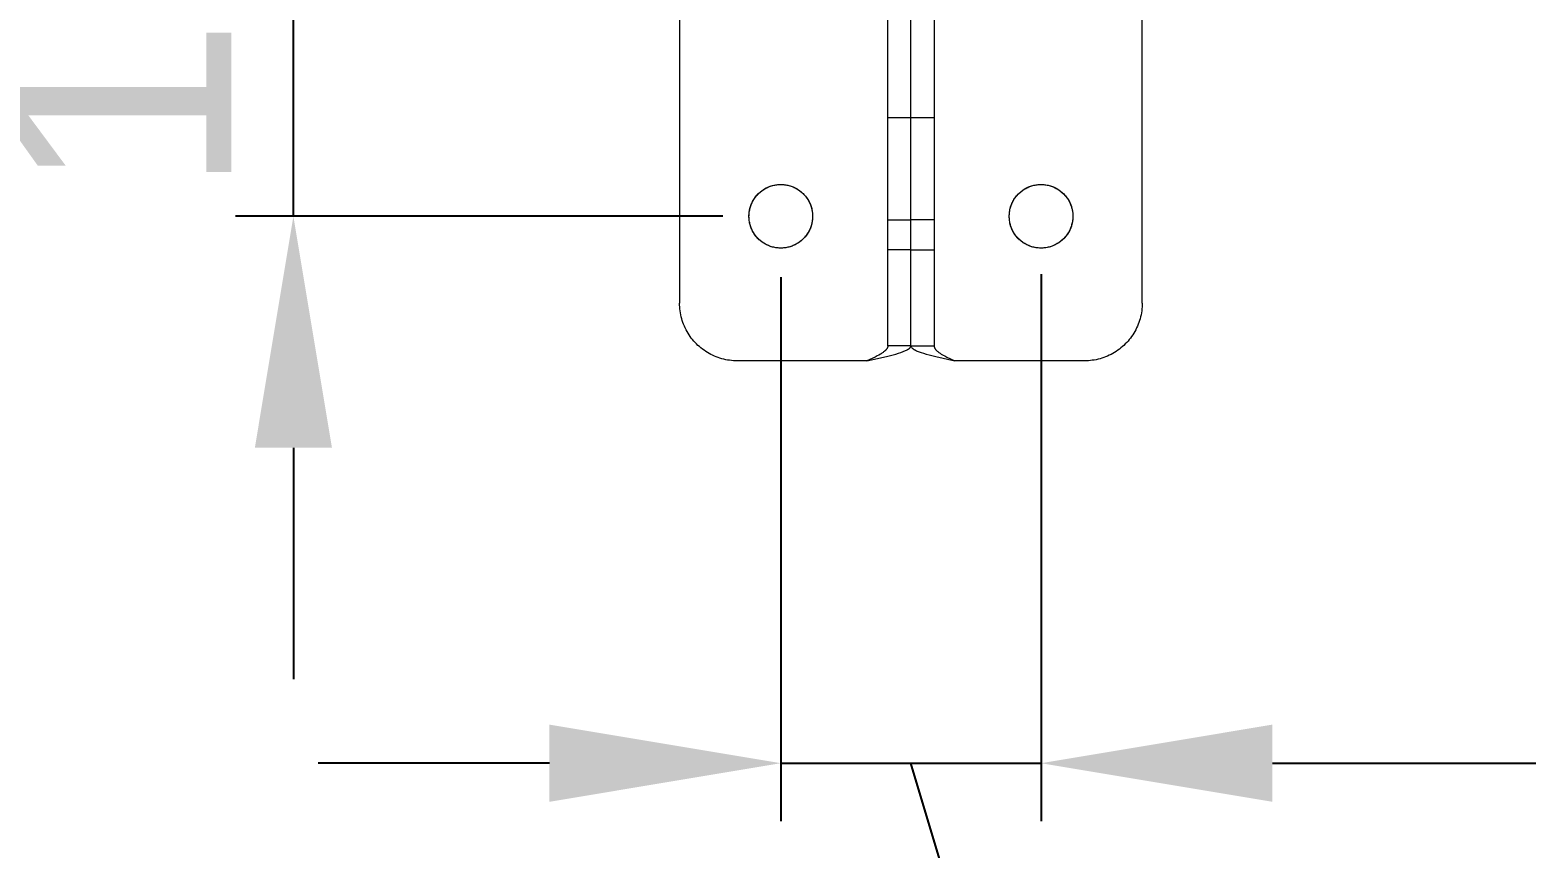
# Model space of a CAD drawing. Header units: millimetres. Extents: x -244 to 4312, y 246 to 2799.
# Drawn here: x 152.7 to 411.4, y 2056.4 to 2197.8 of the extents above; entities that cross this region are included whole.
import ezdxf

# ---------------------------------------------------------------- set-up
doc = ezdxf.new("R2010")
doc.units = ezdxf.units.MM
doc.layers.add('ZANO_R', color=7, linetype='Continuous', lineweight=0)
doc.layers.add('ZANO_W', color=1, linetype='Continuous', lineweight=0)
doc.styles.add('Arial', font='arial.ttf')
doc.styles.get("Standard").update_dxf_attribs({"font": 'ARIALUNI.TTF'})
doc.dimstyles.new('pl i ang', dxfattribs={"dimtxt": 50, "dimasz": 50, "dimexe": 1.25, "dimexo": 0.625, "dimgap": 10, "dimtad": 1, "dimtoh": 1, "dimtxsty": 'Standard', "dimcen": 2.5, "dimclrd": 1, "dimclre": 1, "dimclrt": 1, "dimadec": 0, "dimazin": 0, "dimtfac": 1, "dimtmove": 0, "dimatfit": 3, "dimfxl": 1, "dimarcsym": 1})

# ---------------------------------------------------------------- blocks, each defined once
blk = doc.blocks.new('*D434')
at = {"layer": 'ZANO_W', "color": 1, "lineweight": -2}
for p, q in [((282.5, 2155.09), (282.5, 2061.04)), ((327.5, 2155.09), (327.5, 2061.04)), ((242.5, 2071.04), (202.5, 2071.04)), ((282.5, 2071.04), (327.5, 2071.04)), ((330.81, 1985.02), (305, 2071.04)), ((367.5, 2071.04), (407.5, 2071.04)), ((410.02, 1985.02), (330.81, 1985.02))]:
    blk.add_line(p, q, dxfattribs=at)
at = {"layer": 'ZANO_W', "color": 1}
for points in [[(242.5, 2064.37), (242.5, 2077.71), (282.5, 2071.04)], [(367.5, 2077.71), (367.5, 2064.37), (327.5, 2071.04)]]:
    blk.add_solid(points, dxfattribs=at)
at = {"layer": 'ZANO_W', "color": 1, "insert": (370.41, 2015.36), "char_height": 40, "attachment_point": 5, "style": 'Arial'}
blk.add_mtext('45', dxfattribs=at)
blk = doc.blocks.new('*D435')
at = {"layer": 'ZANO_W', "color": 1, "lineweight": -2}
for p, q in [((327.5, 2155.59), (327.5, 2061.04)), ((1037.5, 2155.59), (1037.5, 2061.04)), ((367.5, 2071.04), (997.5, 2071.04))]:
    blk.add_line(p, q, dxfattribs=at)
at = {"layer": 'ZANO_W', "color": 1}
for points in [[(367.5, 2077.71), (367.5, 2064.37), (327.5, 2071.04)], [(997.5, 2064.37), (997.5, 2077.71), (1037.5, 2071.04)]]:
    blk.add_solid(points, dxfattribs=at)
at = {"layer": 'ZANO_W', "color": 1, "insert": (682.5, 2101.46), "char_height": 40, "attachment_point": 5, "style": 'Arial'}
blk.add_mtext('710', dxfattribs=at)
blk = doc.blocks.new('*D443')
at = {"layer": 'ZANO_W', "color": 1, "lineweight": -2}
for p, q in [((153, 2328.59), (114.58, 2328.59)), ((124.58, 2288.59), (124.58, 1918.59)), ((153, 1878.59), (114.58, 1878.59))]:
    blk.add_line(p, q, dxfattribs=at)
at = {"layer": 'ZANO_W', "color": 1}
for points in [[(131.24, 2288.59), (117.91, 2288.59), (124.58, 2328.59)], [(117.91, 1918.59), (131.24, 1918.59), (124.58, 1878.59)]]:
    blk.add_solid(points, dxfattribs=at)
at = {"layer": 'ZANO_W', "color": 1, "insert": (94.15, 2103.59), "char_height": 40, "attachment_point": 5, "rotation": 90, "style": 'Arial'}
blk.add_mtext('450', dxfattribs=at)
blk = doc.blocks.new('*D444')
at = {"layer": 'ZANO_W', "color": 1, "lineweight": -2}
for p, q in [((198.22, 2305.59), (198.22, 2345.59)), ((272.5, 2265.59), (188.22, 2265.59)), ((198.22, 2165.59), (198.22, 2265.59)), ((272.5, 2165.59), (188.22, 2165.59)), ((198.22, 2125.59), (198.22, 2085.59))]:
    blk.add_line(p, q, dxfattribs=at)
at = {"layer": 'ZANO_W', "color": 1}
for points in [[(191.56, 2305.59), (204.89, 2305.59), (198.22, 2265.59)], [(204.89, 2125.59), (191.56, 2125.59), (198.22, 2165.59)]]:
    blk.add_solid(points, dxfattribs=at)
at = {"layer": 'ZANO_W', "color": 1, "insert": (167.8, 2215.59), "char_height": 40, "attachment_point": 5, "rotation": 90, "style": 'Arial'}
blk.add_mtext('100', dxfattribs=at)

msp = doc.modelspace()

# ---------------------------------------------------------------- linework, layer by layer
at = {"layer": 'ZANO_R'}
for p, q in [((265, 2290.59), (265, 2150.59)), ((345, 2150.59), (345, 2290.59)), ((301, 2143.2), (301, 2282.99)), ((305, 2143.2), (305, 2282.99)), ((309, 2282.99), (309, 2143.2)), ((305, 2182.59), (301, 2182.59)), ((309, 2182.59), (305, 2182.59)), ((280.03, 2170.51), (280.2, 2170.59)), ((280.2, 2170.59), (280.38, 2170.66)), ((280.38, 2170.66), (280.55, 2170.74)), ((280.55, 2170.74), (280.73, 2170.8)), ((280.73, 2170.8), (280.91, 2170.86)), ((280.91, 2170.86), (281.09, 2170.91)), ((281.09, 2170.91), (281.28, 2170.95)), ((281.28, 2170.95), (281.46, 2170.99)), ((281.46, 2170.99), (281.65, 2171.03)), ((281.65, 2171.03), (281.84, 2171.05)), ((281.84, 2171.05), (282.03, 2171.07)), ((282.03, 2171.07), (282.22, 2171.09)), ((282.22, 2171.09), (282.41, 2171.09)), ((282.41, 2171.09), (282.6, 2171.09)), ((282.6, 2171.09), (282.79, 2171.09)), ((282.79, 2171.09), (282.98, 2171.07)), ((282.98, 2171.07), (283.17, 2171.05)), ((283.17, 2171.05), (283.35, 2171.03)), ((283.35, 2171.03), (283.54, 2170.99)), ((283.54, 2170.99), (283.73, 2170.95)), ((283.73, 2170.95), (283.91, 2170.91)), ((283.91, 2170.91), (284.09, 2170.86)), ((284.09, 2170.86), (284.27, 2170.8)), ((284.27, 2170.8), (284.45, 2170.74)), ((284.45, 2170.74), (284.63, 2170.66)), ((284.63, 2170.66), (284.8, 2170.59)), ((284.8, 2170.59), (284.97, 2170.51)), ((325.03, 2170.51), (325.2, 2170.59)), ((325.2, 2170.59), (325.38, 2170.66)), ((325.38, 2170.66), (325.55, 2170.74)), ((325.55, 2170.74), (325.73, 2170.8)), ((325.73, 2170.8), (325.91, 2170.86)), ((325.91, 2170.86), (326.09, 2170.91)), ((326.09, 2170.91), (326.28, 2170.95)), ((326.28, 2170.95), (326.46, 2170.99)), ((326.46, 2170.99), (326.65, 2171.03)), ((326.65, 2171.03), (326.84, 2171.05)), ((326.84, 2171.05), (327.03, 2171.07)), ((327.03, 2171.07), (327.22, 2171.09)), ((327.22, 2171.09), (327.41, 2171.09)), ((327.41, 2171.09), (327.6, 2171.09)), ((327.6, 2171.09), (327.79, 2171.09)), ((327.79, 2171.09), (327.98, 2171.07)), ((327.98, 2171.07), (328.17, 2171.05)), ((328.17, 2171.05), (328.35, 2171.03)), ((328.35, 2171.03), (328.54, 2170.99)), ((328.54, 2170.99), (328.73, 2170.95)), ((328.73, 2170.95), (328.91, 2170.91)), ((328.91, 2170.91), (329.09, 2170.86)), ((329.09, 2170.86), (329.27, 2170.8)), ((329.27, 2170.8), (329.45, 2170.74)), ((329.45, 2170.74), (329.63, 2170.66)), ((329.63, 2170.66), (329.8, 2170.59)), ((329.8, 2170.59), (329.97, 2170.51)), ((277.47, 2167.81), (277.55, 2167.98)), ((277.55, 2167.98), (277.63, 2168.15)), ((277.63, 2168.15), (277.72, 2168.32)), ((277.72, 2168.32), (277.82, 2168.48)), ((277.82, 2168.48), (277.92, 2168.64)), ((277.92, 2168.64), (278.03, 2168.79)), ((278.03, 2168.79), (278.14, 2168.95)), ((278.14, 2168.95), (278.26, 2169.1)), ((278.26, 2169.1), (278.39, 2169.24)), ((278.39, 2169.24), (278.51, 2169.38)), ((278.51, 2169.38), (278.65, 2169.51)), ((278.65, 2169.51), (278.78, 2169.65)), ((278.78, 2169.65), (278.93, 2169.77)), ((278.93, 2169.77), (279.07, 2169.89)), ((279.07, 2169.89), (279.22, 2170.01)), ((279.22, 2170.01), (279.38, 2170.12)), ((279.38, 2170.12), (279.54, 2170.22)), ((279.54, 2170.22), (279.7, 2170.32)), ((279.7, 2170.32), (279.86, 2170.42)), ((279.86, 2170.42), (280.03, 2170.51)), ((284.97, 2170.51), (285.14, 2170.42)), ((285.14, 2170.42), (285.31, 2170.32)), ((285.31, 2170.32), (285.47, 2170.22)), ((285.47, 2170.22), (285.63, 2170.12)), ((285.63, 2170.12), (285.78, 2170.01)), ((285.78, 2170.01), (285.93, 2169.89)), ((285.93, 2169.89), (286.08, 2169.77)), ((286.08, 2169.77), (286.22, 2169.65)), ((286.22, 2169.65), (286.36, 2169.51)), ((286.36, 2169.51), (286.49, 2169.38)), ((286.49, 2169.38), (286.62, 2169.24)), ((286.62, 2169.24), (286.74, 2169.1)), ((286.74, 2169.1), (286.86, 2168.95)), ((286.86, 2168.95), (286.97, 2168.79)), ((286.97, 2168.79), (287.08, 2168.64)), ((287.08, 2168.64), (287.18, 2168.48)), ((287.18, 2168.48), (287.28, 2168.32)), ((287.28, 2168.32), (287.37, 2168.15)), ((287.37, 2168.15), (287.46, 2167.98)), ((287.46, 2167.98), (287.54, 2167.81)), ((322.47, 2167.81), (322.55, 2167.98)), ((322.55, 2167.98), (322.63, 2168.15)), ((322.63, 2168.15), (322.72, 2168.32)), ((322.72, 2168.32), (322.82, 2168.48)), ((322.82, 2168.48), (322.92, 2168.64)), ((322.92, 2168.64), (323.03, 2168.79)), ((323.03, 2168.79), (323.14, 2168.95)), ((323.14, 2168.95), (323.26, 2169.1)), ((323.26, 2169.1), (323.39, 2169.24)), ((323.39, 2169.24), (323.51, 2169.38)), ((323.51, 2169.38), (323.65, 2169.51)), ((323.65, 2169.51), (323.78, 2169.65)), ((323.78, 2169.65), (323.93, 2169.77)), ((323.93, 2169.77), (324.07, 2169.89)), ((324.07, 2169.89), (324.22, 2170.01)), ((324.22, 2170.01), (324.38, 2170.12)), ((324.38, 2170.12), (324.54, 2170.22)), ((324.54, 2170.22), (324.7, 2170.32)), ((324.7, 2170.32), (324.86, 2170.42)), ((324.86, 2170.42), (325.03, 2170.51)), ((329.97, 2170.51), (330.14, 2170.42)), ((330.14, 2170.42), (330.31, 2170.32)), ((330.31, 2170.32), (330.47, 2170.22)), ((330.47, 2170.22), (330.63, 2170.12)), ((330.63, 2170.12), (330.78, 2170.01)), ((330.78, 2170.01), (330.93, 2169.89)), ((330.93, 2169.89), (331.08, 2169.77)), ((331.08, 2169.77), (331.22, 2169.65)), ((331.22, 2169.65), (331.36, 2169.51)), ((331.36, 2169.51), (331.49, 2169.38)), ((331.49, 2169.38), (331.62, 2169.24)), ((331.62, 2169.24), (331.74, 2169.1)), ((331.74, 2169.1), (331.86, 2168.95)), ((331.86, 2168.95), (331.97, 2168.79)), ((331.97, 2168.79), (332.08, 2168.64)), ((332.08, 2168.64), (332.18, 2168.48)), ((332.18, 2168.48), (332.28, 2168.32)), ((332.28, 2168.32), (332.37, 2168.15)), ((332.37, 2168.15), (332.46, 2167.98)), ((332.46, 2167.98), (332.54, 2167.81)), ((277, 2165.59), (277.01, 2165.78)), ((277.01, 2165.4), (277, 2165.59)), ((277.01, 2165.78), (277.02, 2165.97)), ((277.02, 2165.21), (277.01, 2165.4)), ((277.02, 2165.97), (277.03, 2166.16)), ((277.03, 2166.16), (277.05, 2166.35)), ((277.05, 2166.35), (277.08, 2166.54)), ((277.08, 2166.54), (277.12, 2166.72)), ((277.12, 2166.72), (277.16, 2166.91)), ((277.16, 2166.91), (277.21, 2167.09)), ((277.21, 2167.09), (277.27, 2167.27)), ((277.27, 2167.27), (277.33, 2167.45)), ((277.33, 2167.45), (277.39, 2167.63)), ((277.39, 2167.63), (277.47, 2167.81)), ((287.54, 2167.81), (287.61, 2167.63)), ((287.61, 2167.63), (287.68, 2167.45)), ((287.68, 2167.45), (287.74, 2167.27)), ((287.74, 2167.27), (287.79, 2167.09)), ((287.79, 2167.09), (287.84, 2166.91)), ((287.84, 2166.91), (287.88, 2166.72)), ((287.88, 2166.72), (287.92, 2166.54)), ((287.92, 2166.54), (287.95, 2166.35)), ((287.95, 2166.35), (287.97, 2166.16)), ((287.97, 2166.16), (287.99, 2165.97)), ((287.99, 2165.97), (288, 2165.78)), ((288, 2165.4), (287.99, 2165.21)), ((288, 2165.78), (288, 2165.59)), ((288, 2165.59), (288, 2165.4)), ((322, 2165.59), (322.01, 2165.78)), ((322.01, 2165.4), (322, 2165.59)), ((322.01, 2165.78), (322.02, 2165.97)), ((322.02, 2165.21), (322.01, 2165.4)), ((322.02, 2165.97), (322.03, 2166.16)), ((322.03, 2166.16), (322.05, 2166.35)), ((322.05, 2166.35), (322.08, 2166.54)), ((322.08, 2166.54), (322.12, 2166.72)), ((322.12, 2166.72), (322.16, 2166.91)), ((322.16, 2166.91), (322.21, 2167.09)), ((322.21, 2167.09), (322.27, 2167.27)), ((322.27, 2167.27), (322.33, 2167.45)), ((322.33, 2167.45), (322.39, 2167.63)), ((322.39, 2167.63), (322.47, 2167.81)), ((332.54, 2167.81), (332.61, 2167.63)), ((332.61, 2167.63), (332.68, 2167.45)), ((332.68, 2167.45), (332.74, 2167.27)), ((332.74, 2167.27), (332.79, 2167.09)), ((332.79, 2167.09), (332.84, 2166.91)), ((332.84, 2166.91), (332.88, 2166.72)), ((332.88, 2166.72), (332.92, 2166.54)), ((332.92, 2166.54), (332.95, 2166.35)), ((332.95, 2166.35), (332.97, 2166.16)), ((332.97, 2166.16), (332.99, 2165.97)), ((332.99, 2165.97), (333, 2165.78)), ((333, 2165.4), (332.99, 2165.21)), ((333, 2165.78), (333, 2165.59)), ((333, 2165.59), (333, 2165.4)), ((277.03, 2165.02), (277.02, 2165.21)), ((277.05, 2164.84), (277.03, 2165.02)), ((277.08, 2164.65), (277.05, 2164.84)), ((277.12, 2164.46), (277.08, 2164.65)), ((277.16, 2164.28), (277.12, 2164.46)), ((277.21, 2164.09), (277.16, 2164.28)), ((277.27, 2163.91), (277.21, 2164.09)), ((277.33, 2163.73), (277.27, 2163.91)), ((277.39, 2163.55), (277.33, 2163.73)), ((277.47, 2163.38), (277.39, 2163.55)), ((277.55, 2163.21), (277.47, 2163.38)), ((277.63, 2163.04), (277.55, 2163.21)), ((277.72, 2162.87), (277.63, 2163.04)), ((277.82, 2162.71), (277.72, 2162.87)), ((287.28, 2162.87), (287.18, 2162.71)), ((287.37, 2163.04), (287.28, 2162.87)), ((287.46, 2163.21), (287.37, 2163.04)), ((287.54, 2163.38), (287.46, 2163.21)), ((287.61, 2163.55), (287.54, 2163.38)), ((287.68, 2163.73), (287.61, 2163.55)), ((287.74, 2163.91), (287.68, 2163.73)), ((287.79, 2164.09), (287.74, 2163.91)), ((287.84, 2164.28), (287.79, 2164.09)), ((287.88, 2164.46), (287.84, 2164.28)), ((287.92, 2164.65), (287.88, 2164.46)), ((287.95, 2164.84), (287.92, 2164.65)), ((287.97, 2165.02), (287.95, 2164.84)), ((287.99, 2165.21), (287.97, 2165.02)), ((301, 2164.98), (305, 2164.98)), ((309, 2164.98), (305, 2164.98)), ((322.03, 2165.02), (322.02, 2165.21)), ((322.05, 2164.84), (322.03, 2165.02)), ((322.08, 2164.65), (322.05, 2164.84)), ((322.12, 2164.46), (322.08, 2164.65)), ((322.16, 2164.28), (322.12, 2164.46)), ((322.21, 2164.09), (322.16, 2164.28)), ((322.27, 2163.91), (322.21, 2164.09)), ((322.33, 2163.73), (322.27, 2163.91)), ((322.39, 2163.55), (322.33, 2163.73)), ((322.47, 2163.38), (322.39, 2163.55)), ((322.55, 2163.21), (322.47, 2163.38)), ((322.63, 2163.04), (322.55, 2163.21)), ((322.72, 2162.87), (322.63, 2163.04)), ((322.82, 2162.71), (322.72, 2162.87)), ((332.28, 2162.87), (332.18, 2162.71)), ((332.37, 2163.04), (332.28, 2162.87)), ((332.46, 2163.21), (332.37, 2163.04)), ((332.54, 2163.38), (332.46, 2163.21)), ((332.61, 2163.55), (332.54, 2163.38)), ((332.68, 2163.73), (332.61, 2163.55)), ((332.74, 2163.91), (332.68, 2163.73)), ((332.79, 2164.09), (332.74, 2163.91)), ((332.84, 2164.28), (332.79, 2164.09)), ((332.88, 2164.46), (332.84, 2164.28)), ((332.92, 2164.65), (332.88, 2164.46)), ((332.95, 2164.84), (332.92, 2164.65)), ((332.97, 2165.02), (332.95, 2164.84)), ((332.99, 2165.21), (332.97, 2165.02)), ((277.92, 2162.55), (277.82, 2162.71)), ((278.03, 2162.39), (277.92, 2162.55)), ((278.14, 2162.24), (278.03, 2162.39)), ((278.26, 2162.09), (278.14, 2162.24)), ((278.39, 2161.95), (278.26, 2162.09)), ((278.51, 2161.81), (278.39, 2161.95)), ((278.65, 2161.67), (278.51, 2161.81)), ((278.78, 2161.54), (278.65, 2161.67)), ((278.93, 2161.41), (278.78, 2161.54)), ((279.07, 2161.29), (278.93, 2161.41)), ((279.22, 2161.18), (279.07, 2161.29)), ((279.38, 2161.07), (279.22, 2161.18)), ((279.54, 2160.96), (279.38, 2161.07)), ((279.7, 2160.86), (279.54, 2160.96)), ((279.86, 2160.77), (279.7, 2160.86)), ((280.03, 2160.68), (279.86, 2160.77)), ((280.2, 2160.6), (280.03, 2160.68)), ((280.38, 2160.52), (280.2, 2160.6)), ((280.55, 2160.45), (280.38, 2160.52)), ((280.73, 2160.39), (280.55, 2160.45)), ((280.91, 2160.33), (280.73, 2160.39)), ((281.09, 2160.28), (280.91, 2160.33)), ((281.28, 2160.23), (281.09, 2160.28)), ((281.46, 2160.19), (281.28, 2160.23)), ((283.73, 2160.23), (283.54, 2160.19)), ((283.91, 2160.28), (283.73, 2160.23)), ((284.09, 2160.33), (283.91, 2160.28)), ((284.27, 2160.39), (284.09, 2160.33)), ((284.45, 2160.45), (284.27, 2160.39)), ((284.63, 2160.52), (284.45, 2160.45)), ((284.8, 2160.6), (284.63, 2160.52)), ((284.97, 2160.68), (284.8, 2160.6)), ((285.14, 2160.77), (284.97, 2160.68)), ((285.31, 2160.86), (285.14, 2160.77)), ((285.47, 2160.96), (285.31, 2160.86)), ((285.63, 2161.07), (285.47, 2160.96)), ((285.78, 2161.18), (285.63, 2161.07)), ((285.93, 2161.29), (285.78, 2161.18)), ((286.08, 2161.41), (285.93, 2161.29)), ((286.22, 2161.54), (286.08, 2161.41)), ((286.36, 2161.67), (286.22, 2161.54)), ((286.49, 2161.81), (286.36, 2161.67)), ((286.62, 2161.95), (286.49, 2161.81)), ((286.74, 2162.09), (286.62, 2161.95)), ((286.86, 2162.24), (286.74, 2162.09)), ((286.97, 2162.39), (286.86, 2162.24)), ((287.08, 2162.55), (286.97, 2162.39)), ((287.18, 2162.71), (287.08, 2162.55)), ((322.92, 2162.55), (322.82, 2162.71)), ((323.03, 2162.39), (322.92, 2162.55)), ((323.14, 2162.24), (323.03, 2162.39)), ((323.26, 2162.09), (323.14, 2162.24)), ((323.39, 2161.95), (323.26, 2162.09)), ((323.51, 2161.81), (323.39, 2161.95)), ((323.65, 2161.67), (323.51, 2161.81)), ((323.78, 2161.54), (323.65, 2161.67)), ((323.93, 2161.41), (323.78, 2161.54)), ((324.07, 2161.29), (323.93, 2161.41)), ((324.22, 2161.18), (324.07, 2161.29)), ((324.38, 2161.07), (324.22, 2161.18)), ((324.54, 2160.96), (324.38, 2161.07)), ((324.7, 2160.86), (324.54, 2160.96)), ((324.86, 2160.77), (324.7, 2160.86)), ((325.03, 2160.68), (324.86, 2160.77)), ((325.2, 2160.6), (325.03, 2160.68)), ((325.38, 2160.52), (325.2, 2160.6)), ((325.55, 2160.45), (325.38, 2160.52)), ((325.73, 2160.39), (325.55, 2160.45)), ((325.91, 2160.33), (325.73, 2160.39)), ((326.09, 2160.28), (325.91, 2160.33)), ((326.28, 2160.23), (326.09, 2160.28)), ((326.46, 2160.19), (326.28, 2160.23)), ((328.73, 2160.23), (328.54, 2160.19)), ((328.91, 2160.28), (328.73, 2160.23)), ((329.09, 2160.33), (328.91, 2160.28)), ((329.27, 2160.39), (329.09, 2160.33)), ((329.45, 2160.45), (329.27, 2160.39)), ((329.63, 2160.52), (329.45, 2160.45)), ((329.8, 2160.6), (329.63, 2160.52)), ((329.97, 2160.68), (329.8, 2160.6)), ((330.14, 2160.77), (329.97, 2160.68)), ((330.31, 2160.86), (330.14, 2160.77)), ((330.47, 2160.96), (330.31, 2160.86)), ((330.63, 2161.07), (330.47, 2160.96)), ((330.78, 2161.18), (330.63, 2161.07)), ((330.93, 2161.29), (330.78, 2161.18)), ((331.08, 2161.41), (330.93, 2161.29)), ((331.22, 2161.54), (331.08, 2161.41)), ((331.36, 2161.67), (331.22, 2161.54)), ((331.49, 2161.81), (331.36, 2161.67)), ((331.62, 2161.95), (331.49, 2161.81)), ((331.74, 2162.09), (331.62, 2161.95)), ((331.86, 2162.24), (331.74, 2162.09)), ((331.97, 2162.39), (331.86, 2162.24)), ((332.08, 2162.55), (331.97, 2162.39)), ((332.18, 2162.71), (332.08, 2162.55)), ((281.65, 2160.16), (281.46, 2160.19)), ((281.84, 2160.13), (281.65, 2160.16)), ((282.03, 2160.11), (281.84, 2160.13)), ((282.22, 2160.1), (282.03, 2160.11)), ((282.41, 2160.09), (282.22, 2160.1)), ((282.6, 2160.09), (282.41, 2160.09)), ((282.79, 2160.1), (282.6, 2160.09)), ((282.98, 2160.11), (282.79, 2160.1)), ((283.17, 2160.13), (282.98, 2160.11)), ((283.35, 2160.16), (283.17, 2160.13)), ((283.54, 2160.19), (283.35, 2160.16)), ((305, 2159.78), (301, 2159.78)), ((305, 2159.78), (309, 2159.78)), ((326.65, 2160.16), (326.46, 2160.19)), ((326.84, 2160.13), (326.65, 2160.16)), ((327.03, 2160.11), (326.84, 2160.13)), ((327.22, 2160.1), (327.03, 2160.11)), ((327.41, 2160.09), (327.22, 2160.1)), ((327.6, 2160.09), (327.41, 2160.09)), ((327.79, 2160.1), (327.6, 2160.09)), ((327.98, 2160.11), (327.79, 2160.1)), ((328.17, 2160.13), (327.98, 2160.11)), ((328.35, 2160.16), (328.17, 2160.13)), ((328.54, 2160.19), (328.35, 2160.16)), ((265.01, 2150.25), (265, 2150.59)), ((265.03, 2149.91), (265.01, 2150.25)), ((265.05, 2149.57), (265.03, 2149.91)), ((344.98, 2149.91), (344.95, 2149.57)), ((345, 2150.25), (344.98, 2149.91)), ((345, 2150.59), (345, 2150.25)), ((265.1, 2149.23), (265.05, 2149.57)), ((265.15, 2148.89), (265.1, 2149.23)), ((265.21, 2148.56), (265.15, 2148.89)), ((265.29, 2148.22), (265.21, 2148.56)), ((265.37, 2147.89), (265.29, 2148.22)), ((265.47, 2147.57), (265.37, 2147.89)), ((265.58, 2147.24), (265.47, 2147.57)), ((344.53, 2147.57), (344.43, 2147.24)), ((344.63, 2147.89), (344.53, 2147.57)), ((344.72, 2148.22), (344.63, 2147.89)), ((344.79, 2148.56), (344.72, 2148.22)), ((344.86, 2148.89), (344.79, 2148.56)), ((344.91, 2149.23), (344.86, 2148.89)), ((344.95, 2149.57), (344.91, 2149.23)), ((265.7, 2146.92), (265.58, 2147.24)), ((265.83, 2146.61), (265.7, 2146.92)), ((265.97, 2146.3), (265.83, 2146.61)), ((266.12, 2145.99), (265.97, 2146.3)), ((266.29, 2145.69), (266.12, 2145.99)), ((266.46, 2145.4), (266.29, 2145.69)), ((266.64, 2145.11), (266.46, 2145.4)), ((266.83, 2144.83), (266.64, 2145.11)), ((267.03, 2144.55), (266.83, 2144.83)), ((343.17, 2144.83), (342.97, 2144.55)), ((343.36, 2145.11), (343.17, 2144.83)), ((343.55, 2145.4), (343.36, 2145.11)), ((343.72, 2145.69), (343.55, 2145.4)), ((343.88, 2145.99), (343.72, 2145.69)), ((344.03, 2146.3), (343.88, 2145.99)), ((344.17, 2146.61), (344.03, 2146.3)), ((344.31, 2146.92), (344.17, 2146.61)), ((344.43, 2147.24), (344.31, 2146.92)), ((267.25, 2144.28), (267.03, 2144.55)), ((267.47, 2144.02), (267.25, 2144.28)), ((267.69, 2143.77), (267.47, 2144.02)), ((267.93, 2143.52), (267.69, 2143.77)), ((268.18, 2143.28), (267.93, 2143.52)), ((268.43, 2143.06), (268.18, 2143.28)), ((268.69, 2142.84), (268.43, 2143.06)), ((268.96, 2142.62), (268.69, 2142.84)), ((269.24, 2142.42), (268.96, 2142.62)), ((269.52, 2142.23), (269.24, 2142.42)), ((269.81, 2142.05), (269.52, 2142.23)), ((300.28, 2142.13), (300.19, 2142.06)), ((300.37, 2142.2), (300.28, 2142.13)), ((300.46, 2142.27), (300.37, 2142.2)), ((300.5, 2142.31), (300.46, 2142.27)), ((300.54, 2142.35), (300.5, 2142.31)), ((300.58, 2142.39), (300.54, 2142.35)), ((300.61, 2142.42), (300.58, 2142.39)), ((300.65, 2142.46), (300.61, 2142.42)), ((300.68, 2142.49), (300.65, 2142.46)), ((300.71, 2142.53), (300.68, 2142.49)), ((300.74, 2142.57), (300.71, 2142.53)), ((300.77, 2142.6), (300.74, 2142.57)), ((300.8, 2142.64), (300.77, 2142.6)), ((300.83, 2142.68), (300.8, 2142.64)), ((300.85, 2142.71), (300.83, 2142.68)), ((300.87, 2142.74), (300.85, 2142.71)), ((300.89, 2142.78), (300.87, 2142.74)), ((300.9, 2142.8), (300.89, 2142.78)), ((300.91, 2142.81), (300.9, 2142.8)), ((300.92, 2142.85), (300.91, 2142.83)), ((300.91, 2142.83), (300.91, 2142.81)), ((300.93, 2142.87), (300.92, 2142.85)), ((300.94, 2142.88), (300.93, 2142.87)), ((300.95, 2142.9), (300.94, 2142.88)), ((300.96, 2142.94), (300.95, 2142.92)), ((300.95, 2142.92), (300.95, 2142.9)), ((300.97, 2142.97), (300.96, 2142.95)), ((300.96, 2142.95), (300.96, 2142.94)), ((300.98, 2143.01), (300.97, 2142.99)), ((300.97, 2142.99), (300.97, 2142.97)), ((300.99, 2143.04), (300.98, 2143.02)), ((300.98, 2143.02), (300.98, 2143.01)), ((301, 2143.09), (300.99, 2143.08)), ((300.99, 2143.08), (300.99, 2143.06)), ((300.99, 2143.06), (300.99, 2143.04)), ((305, 2143.2), (301, 2143.2)), ((301, 2143.2), (301, 2143.18)), ((301, 2143.18), (301, 2143.16)), ((301, 2143.16), (301, 2143.15)), ((301, 2143.15), (301, 2143.13)), ((301, 2143.13), (301, 2143.11)), ((301, 2143.11), (301, 2143.09)), ((303.26, 2142.05), (303.64, 2142.19)), ((303.64, 2142.19), (303.79, 2142.25)), ((303.79, 2142.25), (303.94, 2142.31)), ((303.94, 2142.31), (304.09, 2142.38)), ((304.09, 2142.38), (304.24, 2142.45)), ((304.24, 2142.45), (304.35, 2142.51)), ((304.35, 2142.51), (304.41, 2142.54)), ((304.41, 2142.54), (304.46, 2142.57)), ((304.46, 2142.57), (304.52, 2142.6)), ((304.52, 2142.6), (304.57, 2142.64)), ((304.57, 2142.64), (304.62, 2142.67)), ((304.62, 2142.67), (304.68, 2142.71)), ((304.68, 2142.71), (304.71, 2142.74)), ((304.71, 2142.74), (304.74, 2142.76)), ((304.74, 2142.76), (304.78, 2142.79)), ((304.78, 2142.79), (304.79, 2142.81)), ((304.79, 2142.81), (304.81, 2142.82)), ((304.81, 2142.82), (304.82, 2142.84)), ((304.82, 2142.84), (304.84, 2142.85)), ((304.84, 2142.85), (304.85, 2142.87)), ((304.85, 2142.87), (304.87, 2142.88)), ((304.87, 2142.88), (304.88, 2142.9)), ((304.88, 2142.9), (304.89, 2142.92)), ((304.89, 2142.92), (304.91, 2142.94)), ((304.91, 2142.94), (304.92, 2142.95)), ((304.92, 2142.95), (304.93, 2142.97)), ((304.93, 2142.97), (304.94, 2142.98)), ((304.94, 2142.99), (304.95, 2143)), ((304.94, 2142.98), (304.94, 2142.99)), ((304.95, 2143), (304.96, 2143.02)), ((304.96, 2143.03), (304.97, 2143.04)), ((304.96, 2143.02), (304.96, 2143.03)), ((304.97, 2143.06), (304.98, 2143.07)), ((304.97, 2143.04), (304.97, 2143.06)), ((304.98, 2143.08), (304.99, 2143.1)), ((304.98, 2143.07), (304.98, 2143.08)), ((304.99, 2143.13), (305, 2143.14)), ((304.99, 2143.11), (304.99, 2143.13)), ((304.99, 2143.1), (304.99, 2143.11)), ((305, 2143.18), (305, 2143.2)), ((305.1, 2142.93), (305, 2143.2)), ((305, 2143.2), (309, 2143.2)), ((305, 2143.17), (305, 2143.18)), ((305, 2143.15), (305, 2143.17)), ((305, 2143.14), (305, 2143.15)), ((305.1, 2142.93), (305.11, 2142.92)), ((305.11, 2142.92), (305.13, 2142.9)), ((305.13, 2142.9), (305.14, 2142.88)), ((305.14, 2142.88), (305.15, 2142.87)), ((305.15, 2142.87), (305.17, 2142.85)), ((305.17, 2142.85), (305.18, 2142.84)), ((305.18, 2142.84), (305.2, 2142.82)), ((305.2, 2142.82), (305.21, 2142.81)), ((305.21, 2142.81), (305.23, 2142.79)), ((305.23, 2142.79), (305.25, 2142.77)), ((305.25, 2142.77), (305.27, 2142.76)), ((305.27, 2142.76), (305.29, 2142.74)), ((305.29, 2142.74), (305.33, 2142.71)), ((305.33, 2142.71), (305.37, 2142.68)), ((305.37, 2142.68), (305.43, 2142.64)), ((305.43, 2142.64), (305.48, 2142.61)), ((305.48, 2142.61), (305.53, 2142.58)), ((305.53, 2142.58), (305.58, 2142.55)), ((305.58, 2142.55), (305.63, 2142.52)), ((305.63, 2142.52), (305.69, 2142.49)), ((305.69, 2142.49), (305.8, 2142.43)), ((305.8, 2142.43), (305.95, 2142.36)), ((305.95, 2142.36), (306.1, 2142.3)), ((306.1, 2142.3), (306.25, 2142.23)), ((306.25, 2142.23), (306.41, 2142.17)), ((306.41, 2142.17), (306.79, 2142.04)), ((309, 2143.2), (309, 2143.18)), ((309, 2143.18), (309, 2143.16)), ((309, 2143.16), (309, 2143.15)), ((309, 2143.15), (309.01, 2143.13)), ((309.01, 2143.13), (309.01, 2143.12)), ((309.01, 2143.12), (309.01, 2143.1)), ((309.01, 2143.1), (309.01, 2143.08)), ((309.01, 2143.08), (309.01, 2143.07)), ((309.01, 2143.07), (309.02, 2143.05)), ((309.02, 2143.05), (309.02, 2143.03)), ((309.02, 2143.03), (309.02, 2143.02)), ((309.02, 2143.02), (309.03, 2143)), ((309.03, 2143), (309.03, 2142.99)), ((309.03, 2142.99), (309.04, 2142.97)), ((309.04, 2142.97), (309.04, 2142.95)), ((309.04, 2142.95), (309.05, 2142.94)), ((309.05, 2142.94), (309.05, 2142.92)), ((309.05, 2142.92), (309.06, 2142.9)), ((309.06, 2142.9), (309.07, 2142.88)), ((309.07, 2142.88), (309.08, 2142.86)), ((309.08, 2142.86), (309.09, 2142.84)), ((309.09, 2142.84), (309.09, 2142.82)), ((309.09, 2142.82), (309.1, 2142.8)), ((309.1, 2142.8), (309.11, 2142.79)), ((309.11, 2142.79), (309.12, 2142.77)), ((309.12, 2142.77), (309.13, 2142.75)), ((309.13, 2142.75), (309.16, 2142.71)), ((309.16, 2142.71), (309.18, 2142.68)), ((309.18, 2142.68), (309.2, 2142.64)), ((309.2, 2142.64), (309.23, 2142.6)), ((309.23, 2142.6), (309.26, 2142.57)), ((309.26, 2142.57), (309.29, 2142.53)), ((309.29, 2142.53), (309.32, 2142.49)), ((309.32, 2142.49), (309.36, 2142.46)), ((309.36, 2142.46), (309.39, 2142.42)), ((309.39, 2142.42), (309.43, 2142.39)), ((309.43, 2142.39), (309.46, 2142.35)), ((309.46, 2142.35), (309.5, 2142.31)), ((309.5, 2142.31), (309.55, 2142.27)), ((309.55, 2142.27), (309.64, 2142.2)), ((309.64, 2142.2), (309.73, 2142.13)), ((309.73, 2142.13), (309.82, 2142.06)), ((340.49, 2142.23), (340.2, 2142.05)), ((340.77, 2142.42), (340.49, 2142.23)), ((341.04, 2142.62), (340.77, 2142.42)), ((341.31, 2142.84), (341.04, 2142.62)), ((341.57, 2143.06), (341.31, 2142.84)), ((341.83, 2143.28), (341.57, 2143.06)), ((342.07, 2143.52), (341.83, 2143.28)), ((342.31, 2143.77), (342.07, 2143.52)), ((342.54, 2144.02), (342.31, 2143.77)), ((342.76, 2144.28), (342.54, 2144.02)), ((342.97, 2144.55), (342.76, 2144.28)), ((270.1, 2141.88), (269.81, 2142.05)), ((270.4, 2141.71), (270.1, 2141.88)), ((270.71, 2141.56), (270.4, 2141.71)), ((271.02, 2141.42), (270.71, 2141.56)), ((271.33, 2141.29), (271.02, 2141.42)), ((271.65, 2141.17), (271.33, 2141.29)), ((271.98, 2141.06), (271.65, 2141.17)), ((272.3, 2140.96), (271.98, 2141.06)), ((272.63, 2140.88), (272.3, 2140.96)), ((272.97, 2140.8), (272.63, 2140.88)), ((273.3, 2140.74), (272.97, 2140.8)), ((273.64, 2140.69), (273.3, 2140.74)), ((273.98, 2140.64), (273.64, 2140.69)), ((274.32, 2140.62), (273.98, 2140.64)), ((274.66, 2140.6), (274.32, 2140.62)), ((275, 2140.59), (274.66, 2140.6)), ((297.4, 2140.59), (275, 2140.59)), ((297.4, 2140.59), (300.79, 2141.36)), ((298.81, 2141.26), (297.4, 2140.59)), ((299.16, 2141.44), (298.81, 2141.26)), ((299.45, 2141.6), (299.16, 2141.44)), ((299.74, 2141.77), (299.45, 2141.6)), ((299.85, 2141.83), (299.74, 2141.77)), ((299.97, 2141.91), (299.85, 2141.83)), ((300.08, 2141.98), (299.97, 2141.91)), ((300.19, 2142.06), (300.08, 2141.98)), ((300.79, 2141.36), (301.93, 2141.65)), ((301.93, 2141.65), (302.41, 2141.78)), ((302.41, 2141.78), (302.88, 2141.93)), ((302.88, 2141.93), (303.26, 2142.05)), ((306.79, 2142.04), (307.18, 2141.91)), ((307.18, 2141.91), (307.65, 2141.77)), ((307.65, 2141.77), (308.14, 2141.63)), ((308.14, 2141.63), (309.29, 2141.34)), ((309.29, 2141.34), (312.6, 2140.59)), ((309.82, 2142.06), (309.93, 2141.98)), ((309.93, 2141.98), (310.04, 2141.91)), ((310.04, 2141.91), (310.15, 2141.83)), ((310.15, 2141.83), (310.26, 2141.77)), ((310.26, 2141.77), (310.55, 2141.6)), ((310.55, 2141.6), (310.84, 2141.44)), ((310.84, 2141.44), (311.2, 2141.26)), ((311.2, 2141.26), (312.6, 2140.59)), ((335, 2140.59), (312.6, 2140.59)), ((335.34, 2140.6), (335, 2140.59)), ((335.68, 2140.62), (335.34, 2140.6)), ((336.03, 2140.64), (335.68, 2140.62)), ((336.36, 2140.69), (336.03, 2140.64)), ((336.7, 2140.74), (336.36, 2140.69)), ((337.04, 2140.8), (336.7, 2140.74)), ((337.37, 2140.88), (337.04, 2140.8)), ((337.7, 2140.96), (337.37, 2140.88)), ((338.03, 2141.06), (337.7, 2140.96)), ((338.35, 2141.17), (338.03, 2141.06)), ((338.67, 2141.29), (338.35, 2141.17)), ((338.99, 2141.42), (338.67, 2141.29)), ((339.3, 2141.56), (338.99, 2141.42)), ((339.6, 2141.71), (339.3, 2141.56)), ((339.9, 2141.88), (339.6, 2141.71)), ((340.2, 2142.05), (339.9, 2141.88))]:
    msp.add_line(p, q, dxfattribs=at)
for centre in [(282.5, 2165.59), (327.5, 2165.59)]:
    msp.add_circle(centre, 5.5, dxfattribs=at)

# ---------------------------------------------------------------- dimensions: what is measured, and where the dimension line sits
at = {"layer": 'ZANO_W'}
dim = msp.add_linear_dim(base=(198.22, 2265.59), p1=(282.5, 2165.59), p2=(282.5, 2265.59), angle=90, dimstyle='pl i ang', override={"dimtxt": 40, "dimasz": 40, "dimexe": 10, "dimexo": 10, "dimtoh": 0, "dimdec": 0, "dimtxsty": 'Arial', "dimtdec": 0, "dimtmove": 1}, dxfattribs=at)
dim.commit()
dim.dimension.update_dxf_attribs({"geometry": '*D444', "text_midpoint": (198.22, 2215.59), "dimtype": 160})
dim = msp.add_linear_dim(base=(124.58, 1878.59), p1=(163, 2328.59), p2=(163, 1878.59), angle=90, dimstyle='pl i ang', override={"dimtxt": 40, "dimasz": 40, "dimexe": 10, "dimexo": 10, "dimtoh": 0, "dimdec": 0, "dimtxsty": 'Arial', "dimtdec": 0, "dimtmove": 1}, dxfattribs=at)
dim.commit()
dim.dimension.update_dxf_attribs({"geometry": '*D443', "text_midpoint": (94.15, 2103.59)})
for base, p1, p2, picture, middle in [((1037.5, 2071.04), (327.5, 2165.59), (1037.5, 2165.59), '*D435', (682.5, 2101.46)), ((327.5, 2071.04), (282.5, 2165.09), (327.5, 2165.09), '*D434', (340.81, 2015.36))]:
    dim = msp.add_linear_dim(base=base, p1=p1, p2=p2, dimstyle='pl i ang', override={"dimtxt": 40, "dimasz": 40, "dimexe": 10, "dimexo": 10, "dimtoh": 0, "dimdec": 0, "dimtxsty": 'Arial', "dimtdec": 0, "dimtmove": 1}, dxfattribs=at)
    dim.commit()
    dim.dimension.update_dxf_attribs({"geometry": picture, "text_midpoint": middle})

doc.saveas('drawing.dxf')
